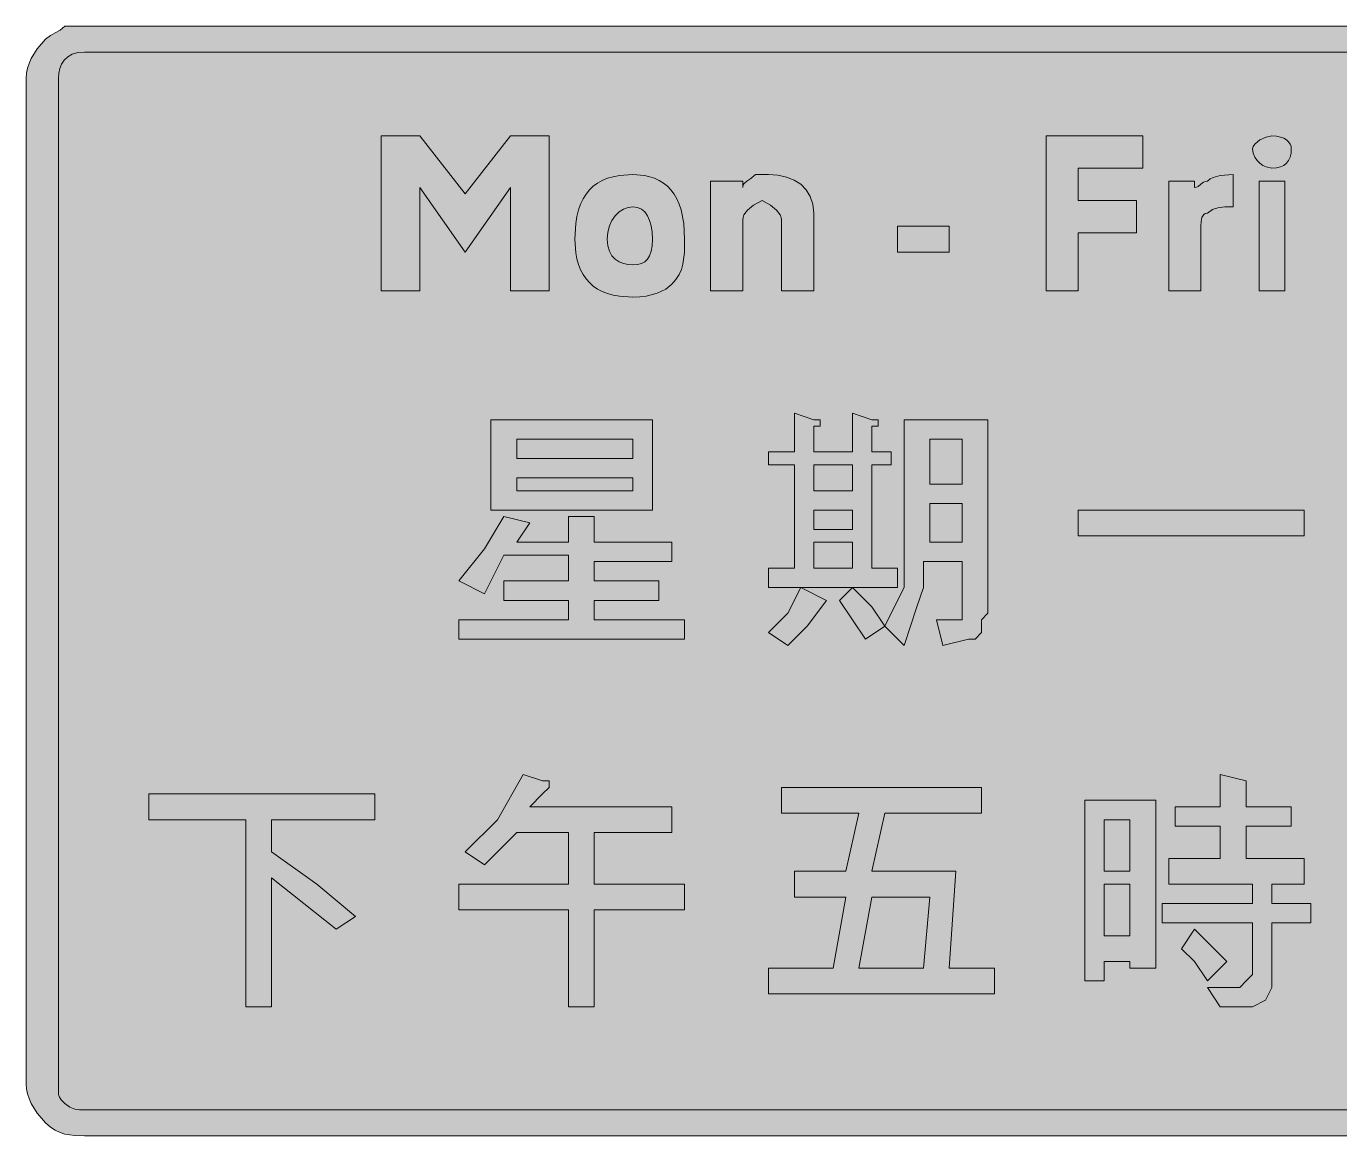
# Model space of a CAD drawing. Header units: metres. Extents: x 11 to 555, y 32 to 238.
# Drawn here: x 11.1 to 255.3, y 31.7 to 238.1 of the extents above; entities that cross this region are included whole.
import ezdxf

# ---------------------------------------------------------------- set-up
doc = ezdxf.new("R2010")
doc.units = ezdxf.units.M
doc.layers.add('FILL_BLACK_000000', color=7, linetype='Continuous', true_color=0x000000)
doc.layers.add('FILL_WHITE_FFFFFF', color=7, linetype='Continuous', true_color=0xffffff)

msp = doc.modelspace()

# ---------------------------------------------------------------- hatches: boundary and pattern name
at = {"layer": 'FILL_BLACK_000000', "true_color": 0x000000}
h = msp.add_hatch(color=7, dxfattribs=at)
h.dxf.hatch_style = 1
h.paths.add_polyline_path([(546.87, 237.87), (548.67, 237.33), (550.47, 236.56), (552.27, 235.68), (553.15, 233.88), (553.92, 232.08), (554.46, 230.28), (554.67, 228.48), (554.67, 41.28), (554.67, 37.68), (553.96, 36.78), (553.47, 35.88), (552.98, 34.98), (552.27, 34.08), (551.37, 33.37), (550.47, 32.88), (549.57, 32.39), (548.67, 31.68), (545.07, 31.68), (21.87, 31.68), (20.07, 31.72), (18.27, 31.98), (17.37, 32.27), (16.47, 32.69), (15.57, 33.29), (14.67, 34.08), (13.1, 35.88), (11.97, 37.68), (11.58, 38.58), (11.3, 39.48), (11.13, 40.38), (11.07, 41.28), (11.07, 228.48), (11.13, 229.38), (11.3, 230.28), (11.58, 231.18), (11.97, 232.08), (13.1, 233.88), (14.67, 235.68), (15.57, 236.39), (16.47, 236.88), (17.37, 237.37), (18.27, 238.08), (21.87, 238.08), (545.07, 238.08), (546.87, 237.87)])
h.paths.add_polyline_path([(19.6, 232.87), (18.77, 232.39), (18.12, 231.78), (17.64, 231.05), (17.31, 230.24), (17.13, 229.38), (17.07, 228.48), (17.07, 41.28), (17.07, 40.08), (17.09, 39.37), (17.22, 38.88), (17.58, 38.39), (18.27, 37.68), (19.17, 36.99), (20.07, 36.63), (20.97, 36.5), (21.87, 36.48), (545.07, 36.48), (545.97, 36.5), (546.87, 36.63), (547.77, 36.99), (548.67, 37.68), (549.36, 38.58), (549.72, 39.48), (549.85, 40.38), (549.87, 41.28), (549.87, 228.48), (549.87, 229.68), (549.18, 230.39), (548.82, 230.88), (548.69, 231.37), (548.67, 232.08), (547.77, 232.77), (546.87, 233.13), (545.97, 233.26), (545.07, 233.28), (21.87, 233.28), (20.63, 233.17), (19.6, 232.87)], flags=16)
h = msp.add_hatch(color=7, dxfattribs=at)
h.dxf.hatch_style = 1
h.paths.add_polyline_path([(84.27, 208.08), (84.27, 188.88), (77.07, 188.88), (77.07, 217.68), (84.27, 217.68), (92.67, 206.88), (101.07, 217.68), (108.27, 217.68), (108.27, 188.88), (101.07, 188.88), (101.07, 208.08), (92.67, 196.08), (84.27, 208.08)])
h = msp.add_hatch(color=7, dxfattribs=at)
h.dxf.hatch_style = 1
h.paths.add_polyline_path([(206.67, 188.88), (200.67, 188.88), (200.67, 217.68), (218.67, 217.68), (218.67, 211.68), (206.67, 211.68), (206.67, 205.68), (217.47, 205.68), (217.47, 199.68), (206.67, 199.68), (206.67, 188.88)])
h = msp.add_hatch(color=7, dxfattribs=at)
h.dxf.hatch_style = 1
h.paths.add_polyline_path([(246.21, 214.44), (246.05, 213.7), (245.76, 213.09), (245.37, 212.58), (244.86, 212.19), (244.25, 211.9), (243.51, 211.74), (242.67, 211.68), (241.6, 211.9), (241, 212.19), (240.42, 212.58), (239.89, 213.09), (239.46, 213.7), (239.18, 214.44), (239.07, 215.28), (239.18, 215.73), (239.46, 216.16), (240.42, 216.93), (241.6, 217.47), (242.67, 217.68), (243.51, 217.63), (244.25, 217.47), (244.86, 217.24), (245.37, 216.93), (245.76, 216.57), (246.05, 216.16), (246.21, 215.73), (246.27, 215.28), (246.21, 214.44)])
h = msp.add_hatch(color=7, dxfattribs=at)
h.dxf.hatch_style = 1
h.paths.add_polyline_path([(133.17, 193.83), (132.88, 192.84), (132.46, 191.9), (131.86, 190.98), (131.07, 190.08), (129.95, 189.2), (128.37, 188.43), (126.35, 187.89), (125.16, 187.73), (123.87, 187.68), (121.34, 187.85), (120.2, 188.06), (119.15, 188.35), (118.17, 188.73), (117.29, 189.2), (116.49, 189.75), (115.77, 190.38), (115.14, 191.1), (114.59, 191.9), (114.12, 192.78), (113.75, 193.75), (113.45, 194.81), (113.24, 195.95), (113.07, 198.48), (113.24, 201.41), (113.45, 202.71), (113.75, 203.9), (114.12, 204.99), (114.59, 205.97), (115.14, 206.85), (115.77, 207.63), (116.49, 208.31), (117.29, 208.9), (118.17, 209.39), (119.15, 209.79), (120.2, 210.09), (121.34, 210.31), (123.87, 210.48), (126.01, 210.31), (126.98, 210.09), (127.9, 209.79), (128.76, 209.39), (129.54, 208.9), (130.27, 208.31), (130.92, 207.63), (131.5, 206.85), (132.01, 205.97), (132.45, 204.99), (132.81, 203.9), (133.3, 201.41), (133.47, 198.48), (133.43, 195.99), (133.17, 193.83)])
h.paths.add_polyline_path([(127.25, 200.94), (126.96, 201.96), (126.57, 202.83), (126.06, 203.53), (125.45, 204.05), (124.71, 204.37), (123.87, 204.48), (122.97, 204.37), (122.11, 204.05), (121.3, 203.53), (120.57, 202.83), (119.96, 201.96), (119.48, 200.94), (119.18, 199.77), (119.07, 198.48), (119.18, 197.24), (119.48, 196.21), (119.96, 195.38), (120.57, 194.73), (121.3, 194.25), (122.11, 193.92), (122.97, 193.74), (123.87, 193.68), (124.71, 193.74), (125.45, 193.92), (126.06, 194.25), (126.57, 194.73), (126.96, 195.38), (127.25, 196.21), (127.41, 197.24), (127.47, 198.48), (127.41, 199.77), (127.25, 200.94)], flags=16)
h = msp.add_hatch(color=7, dxfattribs=at)
h.dxf.hatch_style = 1
h.paths.add_polyline_path([(151.47, 188.88), (151.47, 200.88), (151.47, 202.08), (151.41, 202.53), (151.25, 202.98), (150.57, 203.88), (149.45, 204.78), (147.87, 205.68), (146.3, 204.78), (145.17, 203.88), (144.5, 202.98), (144.33, 202.53), (144.27, 202.08), (144.27, 200.88), (144.27, 188.88), (138.27, 188.88), (138.27, 209.28), (144.27, 209.28), (144.27, 208.08), (144.32, 208.48), (144.48, 208.79), (145.02, 209.28), (145.79, 209.77), (146.67, 210.48), (149.07, 210.48), (150.81, 210.37), (152.41, 210.03), (153.84, 209.47), (155.07, 208.68), (156.08, 207.67), (156.83, 206.43), (157.31, 204.97), (157.47, 203.28), (157.47, 188.88), (151.47, 188.88)])
h = msp.add_hatch(color=7, dxfattribs=at)
h.dxf.hatch_style = 1
h.paths.add_polyline_path([(223.47, 209.28), (228.27, 209.28), (228.27, 208.08), (228.67, 208.13), (228.98, 208.27), (229.47, 208.68), (229.96, 209.09), (230.27, 209.23), (230.67, 209.28), (231.17, 209.68), (231.76, 209.97), (233.07, 210.33), (235.47, 210.48), (235.47, 204.48), (233.88, 204.46), (232.62, 204.33), (231.59, 203.97), (230.67, 203.28), (230.27, 203.23), (229.98, 203.07), (229.62, 202.53), (229.49, 201.76), (229.47, 200.88), (229.47, 188.88), (223.47, 188.88), (223.47, 209.28)])
h = msp.add_hatch(color=7, dxfattribs=at)
h.dxf.hatch_style = 1
h.paths.add_polyline_path([(240.27, 188.88), (240.27, 209.28), (245.07, 209.28), (245.07, 188.88), (240.27, 188.88)])
h = msp.add_hatch(color=7, dxfattribs=at)
h.dxf.hatch_style = 1
h.paths.add_polyline_path([(182.67, 196.08), (173.07, 196.08), (173.07, 200.88), (182.67, 200.88), (182.67, 196.08)])
h = msp.add_hatch(color=7, dxfattribs=at)
h.dxf.hatch_style = 1
h.paths.add_polyline_path([(158.67, 164.88), (158.67, 163.68), (157.47, 163.68), (157.47, 158.88), (164.67, 158.88), (164.67, 166.08), (168.27, 164.88), (169.47, 164.88), (169.47, 163.68), (168.27, 163.68), (168.27, 158.88), (171.87, 158.88), (171.87, 156.48), (168.27, 156.48), (168.27, 137.28), (173.07, 137.28), (173.07, 133.68), (149.07, 133.68), (149.07, 137.28), (153.87, 137.28), (153.87, 156.48), (149.07, 156.48), (149.07, 158.88), (153.87, 158.88), (153.87, 166.08), (157.47, 164.88), (158.67, 164.88)])
h.paths.add_polyline_path([(157.47, 144.48), (164.67, 144.48), (164.67, 148.08), (157.47, 148.08), (157.47, 144.48)], flags=16)
h.paths.add_polyline_path([(157.47, 142.08), (157.47, 137.28), (164.67, 137.28), (164.67, 142.08), (157.47, 142.08)], flags=16)
h.paths.add_polyline_path([(164.67, 156.48), (157.47, 156.48), (157.47, 151.68), (164.67, 151.68), (164.67, 156.48)], flags=16)
h = msp.add_hatch(color=7, dxfattribs=at)
h.dxf.hatch_style = 1
h.paths.add_polyline_path([(97.47, 164.88), (127.47, 164.88), (127.47, 148.08), (97.47, 148.08), (97.47, 164.88)])
h.paths.add_polyline_path([(102.27, 161.28), (102.27, 157.68), (123.87, 157.68), (123.87, 161.28), (102.27, 161.28)], flags=16)
h.paths.add_polyline_path([(123.87, 154.08), (102.27, 154.08), (102.27, 151.68), (123.87, 151.68), (123.87, 154.08)], flags=16)
h = msp.add_hatch(color=7, dxfattribs=at)
h.dxf.hatch_style = 1
h.paths.add_polyline_path([(188.67, 127.68), (188.67, 125.28), (187.47, 124.08), (186.27, 124.08), (181.47, 122.88), (180.27, 127.68), (182.67, 127.68), (185.07, 127.68), (185.07, 128.88), (185.07, 138.48), (177.87, 138.48), (177.87, 133.68), (176.67, 130.08), (175.47, 126.48), (174.27, 122.88), (170.67, 126.48), (171.87, 128.88), (174.27, 133.68), (174.27, 139.68), (174.27, 145.68), (174.27, 164.88), (189.87, 164.88), (189.87, 128.88), (188.67, 127.68)])
h.paths.add_polyline_path([(179.07, 149.28), (179.07, 142.08), (185.07, 142.08), (185.07, 149.28), (179.07, 149.28)], flags=16)
h.paths.add_polyline_path([(185.07, 161.28), (179.07, 161.28), (179.07, 152.88), (185.07, 152.88), (185.07, 161.28)], flags=16)
h = msp.add_hatch(color=7, dxfattribs=at)
h.dxf.hatch_style = 1
h.paths.add_polyline_path([(102.27, 142.08), (111.87, 142.08), (111.87, 146.88), (115.47, 146.88), (116.67, 146.88), (116.67, 145.68), (116.67, 144.48), (116.67, 142.08), (131.07, 142.08), (131.07, 138.48), (116.67, 138.48), (116.67, 134.88), (128.67, 134.88), (128.67, 131.28), (116.67, 131.28), (116.67, 127.68), (133.47, 127.68), (133.47, 124.08), (91.47, 124.08), (91.47, 127.68), (111.87, 127.68), (111.87, 131.28), (99.87, 131.28), (99.87, 134.88), (111.87, 134.88), (111.87, 139.68), (99.87, 139.68), (96.27, 132.48), (91.47, 134.88), (96.27, 140.88), (99.87, 146.88), (104.67, 145.68), (102.27, 142.08)])
h = msp.add_hatch(color=7, dxfattribs=at)
h.dxf.hatch_style = 1
h.paths.add_polyline_path([(248.67, 148.08), (248.67, 143.28), (206.67, 143.28), (206.67, 148.08), (248.67, 148.08)])
h = msp.add_hatch(color=7, dxfattribs=at)
h.dxf.hatch_style = 1
h.paths.add_polyline_path([(152.67, 128.88), (155.07, 133.68), (159.87, 131.28), (156.27, 126.48), (152.67, 122.88), (149.07, 125.28), (152.67, 128.88)])
h = msp.add_hatch(color=7, dxfattribs=at)
h.dxf.hatch_style = 1
h.paths.add_polyline_path([(168.27, 130.08), (170.67, 126.48), (167.07, 124.08), (164.67, 127.68), (162.27, 131.28), (164.67, 133.68), (168.27, 130.08)])
h = msp.add_hatch(color=7, dxfattribs=at)
h.dxf.hatch_style = 1
h.paths.add_polyline_path([(98.67, 90.48), (103.47, 98.88), (107.07, 97.68), (108.27, 97.68), (108.27, 96.48), (107.07, 95.28), (104.67, 92.88), (131.07, 92.88), (131.07, 88.08), (116.67, 88.08), (116.67, 78.48), (133.47, 78.48), (133.47, 73.68), (116.67, 73.68), (116.67, 55.68), (111.87, 55.68), (111.87, 73.68), (91.47, 73.68), (91.47, 78.48), (111.87, 78.48), (111.87, 88.08), (102.27, 88.08), (96.27, 82.08), (92.67, 84.48), (98.67, 90.48)])
h = msp.add_hatch(color=7, dxfattribs=at)
h.dxf.hatch_style = 1
h.paths.add_polyline_path([(233.07, 89.28), (224.67, 89.28), (224.67, 92.88), (233.07, 92.88), (233.07, 98.88), (237.87, 97.68), (237.87, 96.48), (237.87, 92.88), (246.27, 92.88), (246.27, 89.28), (237.87, 89.28), (237.87, 83.28), (248.67, 83.28), (248.67, 78.48), (242.67, 78.48), (242.67, 74.88), (249.87, 74.88), (249.87, 71.28), (242.67, 71.28), (242.67, 60.48), (242.67, 59.28), (241.47, 56.88), (239.07, 55.68), (236.67, 55.68), (233.07, 55.68), (230.67, 59.28), (236.67, 59.28), (237.87, 60.48), (239.07, 61.68), (239.07, 62.88), (239.07, 71.28), (222.27, 71.28), (222.27, 74.88), (239.07, 74.88), (239.07, 78.48), (223.47, 78.48), (223.47, 83.28), (233.07, 83.28), (233.07, 89.28)])
h = msp.add_hatch(color=7, dxfattribs=at)
h.dxf.hatch_style = 1
h.paths.add_polyline_path([(75.87, 95.28), (75.87, 90.48), (56.67, 90.48), (56.67, 84.48), (65.07, 78.48), (72.27, 72.48), (68.67, 70.08), (62.67, 74.88), (56.67, 79.68), (56.67, 55.68), (51.87, 55.68), (51.87, 90.48), (33.87, 90.48), (33.87, 95.28), (75.87, 95.28)])
h = msp.add_hatch(color=7, dxfattribs=at)
h.dxf.hatch_style = 1
h.paths.add_polyline_path([(188.67, 91.68), (170.67, 91.68), (168.27, 80.88), (183.87, 80.88), (182.67, 62.88), (191.07, 62.88), (191.07, 58.08), (149.07, 58.08), (149.07, 62.88), (161.07, 62.88), (163.47, 76.08), (153.87, 76.08), (153.87, 80.88), (163.47, 80.88), (165.87, 91.68), (151.47, 91.68), (151.47, 96.48), (188.67, 96.48), (188.67, 91.68)])
h.paths.add_polyline_path([(179.07, 76.08), (168.27, 76.08), (165.87, 62.88), (177.87, 62.88), (179.07, 76.08)], flags=16)
h = msp.add_hatch(color=7, dxfattribs=at)
h.dxf.hatch_style = 1
h.paths.add_polyline_path([(216.27, 62.88), (216.27, 64.08), (211.47, 64.08), (211.47, 60.48), (207.87, 60.48), (207.87, 62.88), (207.87, 94.08), (221.07, 94.08), (221.07, 62.88), (216.27, 62.88)])
h.paths.add_polyline_path([(211.47, 90.48), (211.47, 80.88), (216.27, 80.88), (216.27, 90.48), (211.47, 90.48)], flags=16)
h.paths.add_polyline_path([(216.27, 78.48), (211.47, 78.48), (211.47, 68.88), (216.27, 68.88), (216.27, 78.48)], flags=16)
h = msp.add_hatch(color=7, dxfattribs=at)
h.dxf.hatch_style = 1
h.paths.add_polyline_path([(230.67, 67.68), (234.27, 64.08), (230.67, 60.48), (228.27, 64.08), (225.87, 66.48), (228.27, 70.08), (230.67, 67.68)])
at = {"layer": 'FILL_WHITE_FFFFFF', "true_color": 0xffffff}
h = msp.add_hatch(color=7, dxfattribs=at)
h.dxf.hatch_style = 1
h.paths.add_polyline_path([(545.07, 233.28), (546.27, 233.28), (546.98, 232.59), (547.47, 232.23), (547.96, 232.1), (548.67, 232.08), (548.69, 231.37), (548.82, 230.88), (549.18, 230.39), (549.87, 229.68), (549.87, 228.48), (549.87, 41.28), (549.85, 40.38), (549.72, 39.48), (549.36, 38.58), (548.67, 37.68), (547.77, 36.99), (546.87, 36.63), (545.97, 36.5), (545.07, 36.48), (21.87, 36.48), (20.97, 36.5), (20.07, 36.63), (19.17, 36.99), (18.27, 37.68), (17.58, 38.39), (17.22, 38.88), (17.09, 39.37), (17.07, 40.08), (17.07, 41.28), (17.07, 228.48), (17.13, 229.38), (17.31, 230.24), (17.64, 231.05), (18.12, 231.78), (18.77, 232.39), (19.6, 232.87), (20.63, 233.17), (21.87, 233.28), (545.07, 233.28)])

# ---------------------------------------------------------------- linework, layer by layer
at = {"layer": 'FILL_BLACK_000000', "lineweight": 0, "true_color": 0x000000}
for points in [[(545.07, 31.68), (21.87, 31.68), (20.07, 31.72), (18.27, 31.98), (17.37, 32.27), (16.47, 32.69), (15.57, 33.29), (14.67, 34.08), (13.1, 35.88), (11.97, 37.68), (11.58, 38.58), (11.3, 39.48), (11.13, 40.38), (11.07, 41.28), (11.07, 228.48), (11.13, 229.38), (11.3, 230.28), (11.58, 231.18), (11.97, 232.08), (13.1, 233.88), (14.67, 235.68), (15.57, 236.39), (16.47, 236.88), (17.37, 237.37), (18.27, 238.08), (21.87, 238.08), (545.07, 238.08)], [(545.07, 233.28), (21.87, 233.28), (20.63, 233.17), (19.6, 232.87), (18.77, 232.39), (18.12, 231.78), (17.64, 231.05), (17.31, 230.24), (17.13, 229.38), (17.07, 228.48), (17.07, 41.28), (17.07, 40.08), (17.09, 39.37), (17.22, 38.88), (17.58, 38.39), (18.27, 37.68), (19.17, 36.99), (20.07, 36.63), (20.97, 36.5), (21.87, 36.48), (545.07, 36.48)]]:
    msp.add_lwpolyline(points, dxfattribs=at)
for points in [[(84.27, 208.08), (84.27, 188.88), (77.07, 188.88), (77.07, 217.68), (84.27, 217.68), (92.67, 206.88), (101.07, 217.68), (108.27, 217.68), (108.27, 188.88), (101.07, 188.88), (101.07, 208.08), (92.67, 196.08)], [(206.67, 188.88), (200.67, 188.88), (200.67, 217.68), (218.67, 217.68), (218.67, 211.68), (206.67, 211.68), (206.67, 205.68), (217.47, 205.68), (217.47, 199.68), (206.67, 199.68)], [(246.21, 214.44), (246.05, 213.7), (245.76, 213.09), (245.37, 212.58), (244.86, 212.19), (244.25, 211.9), (243.51, 211.74), (242.67, 211.68), (241.6, 211.9), (241, 212.19), (240.42, 212.58), (239.89, 213.09), (239.46, 213.7), (239.18, 214.44), (239.07, 215.28), (239.18, 215.73), (239.46, 216.16), (240.42, 216.93), (241.6, 217.47), (242.67, 217.68), (243.51, 217.63), (244.25, 217.47), (244.86, 217.24), (245.37, 216.93), (245.76, 216.57), (246.05, 216.16), (246.21, 215.73), (246.27, 215.28)], [(133.17, 193.83), (132.88, 192.84), (132.46, 191.9), (131.86, 190.98), (131.07, 190.08), (129.95, 189.2), (128.37, 188.43), (126.35, 187.89), (125.16, 187.73), (123.87, 187.68), (121.34, 187.85), (120.2, 188.06), (119.15, 188.35), (118.17, 188.73), (117.29, 189.2), (116.49, 189.75), (115.77, 190.38), (115.14, 191.1), (114.59, 191.9), (114.12, 192.78), (113.75, 193.75), (113.45, 194.81), (113.24, 195.95), (113.07, 198.48), (113.24, 201.41), (113.45, 202.71), (113.75, 203.9), (114.12, 204.99), (114.59, 205.97), (115.14, 206.85), (115.77, 207.63), (116.49, 208.31), (117.29, 208.9), (118.17, 209.39), (119.15, 209.79), (120.2, 210.09), (121.34, 210.31), (123.87, 210.48), (126.01, 210.31), (126.98, 210.09), (127.9, 209.79), (128.76, 209.39), (129.54, 208.9), (130.27, 208.31), (130.92, 207.63), (131.5, 206.85), (132.01, 205.97), (132.45, 204.99), (132.81, 203.9), (133.3, 201.41), (133.47, 198.48), (133.43, 195.99)], [(151.47, 188.88), (151.47, 200.88), (151.47, 202.08), (151.41, 202.53), (151.25, 202.98), (150.57, 203.88), (149.45, 204.78), (147.87, 205.68), (146.3, 204.78), (145.17, 203.88), (144.5, 202.98), (144.33, 202.53), (144.27, 202.08), (144.27, 200.88), (144.27, 188.88), (138.27, 188.88), (138.27, 209.28), (144.27, 209.28), (144.27, 208.08), (144.32, 208.48), (144.48, 208.79), (145.02, 209.28), (145.79, 209.77), (146.67, 210.48), (149.07, 210.48), (150.81, 210.37), (152.41, 210.03), (153.84, 209.47), (155.07, 208.68), (156.08, 207.67), (156.83, 206.43), (157.31, 204.97), (157.47, 203.28), (157.47, 188.88)], [(223.47, 209.28), (228.27, 209.28), (228.27, 208.08), (228.67, 208.13), (228.98, 208.27), (229.47, 208.68), (229.96, 209.09), (230.27, 209.23), (230.67, 209.28), (231.17, 209.68), (231.76, 209.97), (233.07, 210.33), (235.47, 210.48), (235.47, 204.48), (233.88, 204.46), (232.62, 204.33), (231.59, 203.97), (230.67, 203.28), (230.27, 203.23), (229.98, 203.07), (229.62, 202.53), (229.49, 201.76), (229.47, 200.88), (229.47, 188.88), (223.47, 188.88)], [(240.27, 188.88), (240.27, 209.28), (245.07, 209.28), (245.07, 188.88)], [(127.25, 200.94), (126.96, 201.96), (126.57, 202.83), (126.06, 203.53), (125.45, 204.05), (124.71, 204.37), (123.87, 204.48), (122.97, 204.37), (122.11, 204.05), (121.3, 203.53), (120.57, 202.83), (119.96, 201.96), (119.48, 200.94), (119.18, 199.77), (119.07, 198.48), (119.18, 197.24), (119.48, 196.21), (119.96, 195.38), (120.57, 194.73), (121.3, 194.25), (122.11, 193.92), (122.97, 193.74), (123.87, 193.68), (124.71, 193.74), (125.45, 193.92), (126.06, 194.25), (126.57, 194.73), (126.96, 195.38), (127.25, 196.21), (127.41, 197.24), (127.47, 198.48), (127.41, 199.77)], [(182.67, 196.08), (173.07, 196.08), (173.07, 200.88), (182.67, 200.88)], [(158.67, 164.88), (158.67, 163.68), (157.47, 163.68), (157.47, 158.88), (164.67, 158.88), (164.67, 166.08), (168.27, 164.88), (169.47, 164.88), (169.47, 163.68), (168.27, 163.68), (168.27, 158.88), (171.87, 158.88), (171.87, 156.48), (168.27, 156.48), (168.27, 137.28), (173.07, 137.28), (173.07, 133.68), (149.07, 133.68), (149.07, 137.28), (153.87, 137.28), (153.87, 156.48), (149.07, 156.48), (149.07, 158.88), (153.87, 158.88), (153.87, 166.08), (157.47, 164.88)], [(97.47, 164.88), (127.47, 164.88), (127.47, 148.08), (97.47, 148.08)], [(188.67, 127.68), (188.67, 125.28), (187.47, 124.08), (186.27, 124.08), (181.47, 122.88), (180.27, 127.68), (182.67, 127.68), (185.07, 127.68), (185.07, 128.88), (185.07, 138.48), (177.87, 138.48), (177.87, 133.68), (176.67, 130.08), (175.47, 126.48), (174.27, 122.88), (170.67, 126.48), (171.87, 128.88), (174.27, 133.68), (174.27, 139.68), (174.27, 145.68), (174.27, 164.88), (189.87, 164.88), (189.87, 128.88)], [(102.27, 161.28), (102.27, 157.68), (123.87, 157.68), (123.87, 161.28)], [(185.07, 161.28), (179.07, 161.28), (179.07, 152.88), (185.07, 152.88)], [(164.67, 156.48), (157.47, 156.48), (157.47, 151.68), (164.67, 151.68)], [(123.87, 154.08), (102.27, 154.08), (102.27, 151.68), (123.87, 151.68)], [(179.07, 149.28), (179.07, 142.08), (185.07, 142.08), (185.07, 149.28)], [(102.27, 142.08), (111.87, 142.08), (111.87, 146.88), (115.47, 146.88), (116.67, 146.88), (116.67, 145.68), (116.67, 144.48), (116.67, 142.08), (131.07, 142.08), (131.07, 138.48), (116.67, 138.48), (116.67, 134.88), (128.67, 134.88), (128.67, 131.28), (116.67, 131.28), (116.67, 127.68), (133.47, 127.68), (133.47, 124.08), (91.47, 124.08), (91.47, 127.68), (111.87, 127.68), (111.87, 131.28), (99.87, 131.28), (99.87, 134.88), (111.87, 134.88), (111.87, 139.68), (99.87, 139.68), (96.27, 132.48), (91.47, 134.88), (96.27, 140.88), (99.87, 146.88), (104.67, 145.68)], [(157.47, 144.48), (164.67, 144.48), (164.67, 148.08), (157.47, 148.08)], [(248.67, 148.08), (248.67, 143.28), (206.67, 143.28), (206.67, 148.08)], [(157.47, 142.08), (157.47, 137.28), (164.67, 137.28), (164.67, 142.08)], [(152.67, 128.88), (155.07, 133.68), (159.87, 131.28), (156.27, 126.48), (152.67, 122.88), (149.07, 125.28)], [(168.27, 130.08), (170.67, 126.48), (167.07, 124.08), (164.67, 127.68), (162.27, 131.28), (164.67, 133.68)], [(98.67, 90.48), (103.47, 98.88), (107.07, 97.68), (108.27, 97.68), (108.27, 96.48), (107.07, 95.28), (104.67, 92.88), (131.07, 92.88), (131.07, 88.08), (116.67, 88.08), (116.67, 78.48), (133.47, 78.48), (133.47, 73.68), (116.67, 73.68), (116.67, 55.68), (111.87, 55.68), (111.87, 73.68), (91.47, 73.68), (91.47, 78.48), (111.87, 78.48), (111.87, 88.08), (102.27, 88.08), (96.27, 82.08), (92.67, 84.48)], [(233.07, 89.28), (224.67, 89.28), (224.67, 92.88), (233.07, 92.88), (233.07, 98.88), (237.87, 97.68), (237.87, 96.48), (237.87, 92.88), (246.27, 92.88), (246.27, 89.28), (237.87, 89.28), (237.87, 83.28), (248.67, 83.28), (248.67, 78.48), (242.67, 78.48), (242.67, 74.88), (249.87, 74.88), (249.87, 71.28), (242.67, 71.28), (242.67, 60.48), (242.67, 59.28), (241.47, 56.88), (239.07, 55.68), (236.67, 55.68), (233.07, 55.68), (230.67, 59.28), (236.67, 59.28), (237.87, 60.48), (239.07, 61.68), (239.07, 62.88), (239.07, 71.28), (222.27, 71.28), (222.27, 74.88), (239.07, 74.88), (239.07, 78.48), (223.47, 78.48), (223.47, 83.28), (233.07, 83.28)], [(75.87, 95.28), (75.87, 90.48), (56.67, 90.48), (56.67, 84.48), (65.07, 78.48), (72.27, 72.48), (68.67, 70.08), (62.67, 74.88), (56.67, 79.68), (56.67, 55.68), (51.87, 55.68), (51.87, 90.48), (33.87, 90.48), (33.87, 95.28)], [(188.67, 91.68), (170.67, 91.68), (168.27, 80.88), (183.87, 80.88), (182.67, 62.88), (191.07, 62.88), (191.07, 58.08), (149.07, 58.08), (149.07, 62.88), (161.07, 62.88), (163.47, 76.08), (153.87, 76.08), (153.87, 80.88), (163.47, 80.88), (165.87, 91.68), (151.47, 91.68), (151.47, 96.48), (188.67, 96.48)], [(216.27, 62.88), (216.27, 64.08), (211.47, 64.08), (211.47, 60.48), (207.87, 60.48), (207.87, 62.88), (207.87, 94.08), (221.07, 94.08), (221.07, 62.88)], [(211.47, 90.48), (211.47, 80.88), (216.27, 80.88), (216.27, 90.48)], [(216.27, 78.48), (211.47, 78.48), (211.47, 68.88), (216.27, 68.88)], [(179.07, 76.08), (168.27, 76.08), (165.87, 62.88), (177.87, 62.88)], [(230.67, 67.68), (234.27, 64.08), (230.67, 60.48), (228.27, 64.08), (225.87, 66.48), (228.27, 70.08)]]:
    msp.add_lwpolyline(points, close=True, dxfattribs=at)
at = {"layer": 'FILL_WHITE_FFFFFF', "lineweight": 0, "true_color": 0xffffff}
msp.add_lwpolyline([(545.07, 36.48), (21.87, 36.48), (20.97, 36.5), (20.07, 36.63), (19.17, 36.99), (18.27, 37.68), (17.58, 38.39), (17.22, 38.88), (17.09, 39.37), (17.07, 40.08), (17.07, 41.28), (17.07, 228.48), (17.13, 229.38), (17.31, 230.24), (17.64, 231.05), (18.12, 231.78), (18.77, 232.39), (19.6, 232.87), (20.63, 233.17), (21.87, 233.28), (545.07, 233.28)], dxfattribs=at)

doc.saveas('drawing.dxf')
